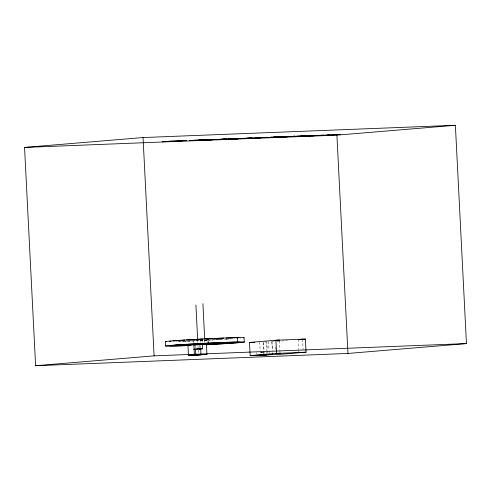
<?xml version="1.0" encoding="UTF-8"?>
<svg xmlns="http://www.w3.org/2000/svg" width="491" height="491" viewBox="0 0 491 491"><rect width="100%" height="100%" fill="white"/><g stroke="black" fill="none" stroke-linecap="round" stroke-linejoin="round"><path stroke-width="0.37" stroke-dasharray="2.46 1.84" d="M271.904 341.38L272.505 350.089M201.991 340.048L200.647 340.159M281.76 341.049L287.1 340.601M279.477 341.239L276.304 341.429M262.71 352.305L260.592 352.421M260.629 352.335L261.764 352.28M199.444 340.085L201.341 340.017M264.624 341.902L266.018 341.846L266.46 350.586M271.664 341.626L274.487 341.515M260.739 352.434L262.832 352.354L262.906 353.808M302.591 339.244L303.107 349.445M298.221 339.465L298.7 348.935M298.737 349.666L298.847 351.851M279.41 340.883L279.858 349.629M279.895 350.353L280.005 352.538M275.334 346.934L275.519 350.574M271.879 342.061L272.321 350.801M268.565 341.607L269.007 350.347M269.043 351.077L269.154 353.262M266.822 341.533L267.27 350.273M267.307 350.997L267.417 353.182M266.533 352.041L266.607 353.502M263.581 342.534L264.133 353.459M263.36 342.515L263.913 353.44M263.36 352.243L263.434 353.698M259.745 342.092L260.187 350.832M256.56 352.599L256.633 354.054M204.759 340.226L204.876 342.509M202.065 340.03L202.175 342.215M200.359 339.882L200.506 342.798M200.524 345.406L200.672 348.322M199.291 345.234L199.438 348.15M197.701 340.281L197.812 342.577M197.971 345.633L198.358 353.287M195.694 345.437L195.841 348.352M193.325 340.472L193.472 343.387M228.444 338.79A29.178 0.559 -2.9 0 1 224.774 339.054M219.502 339.398A29.178 0.559 -2.9 0 1 211.511 339.864M206.993 340.11A29.178 0.559 -2.9 0 1 199.401 340.484M196.431 340.619A29.178 0.559 -2.9 0 1 185.408 341.061M230.905 338.784A35.014 0.675 -2.9 0 1 224.516 339.213M221.392 339.41A35.014 0.675 -2.9 0 1 211.676 339.968M211.075 340.005A35.014 0.675 -2.9 0 1 209.27 340.103M206.84 340.226A35.014 0.675 -2.9 0 1 199.536 340.594M198.935 340.619A35.014 0.675 -2.9 0 1 185.408 341.202M184.401 341.239A35.014 0.675 -2.9 0 1 178.123 341.448M240.516 338.164A39.39 0.755 -2.9 0 1 239.921 338.219M232.771 338.772A39.39 0.755 -2.9 0 1 224.669 339.306M222.871 339.416A39.39 0.755 -2.9 0 1 209.154 340.189M207.104 340.3A39.39 0.755 -2.9 0 1 178.129 341.57"/><path stroke-width="0.74" d="M180.768 140.96L177.84 140.948L186.605 140.512L173.636 141.279L174.446 141.212M202.292 344.4L202.513 348.77L199.1 348.991M249.489 342.454L275.905 340.238L305.39 339.078L306.059 352.188L278.796 354.441L250.152 355.564L249.489 342.454L254.811 342.288M250.152 355.564L276.568 353.348L275.905 340.238M209.264 343.829L207.846 343.952M195.614 349.101L197.057 348.997M195.909 354.932L199.769 354.705M202.04 344.437L193.976 344.78M277.875 353.336C286.13 353.072 269.577 353.686 277.832 353.422M259.444 355.337L263.207 355.189M24.55 147.417L143.041 137.548L455.39 125.279L466.45 343.583L347.959 353.452L35.61 365.721L24.55 147.417L336.906 135.142L455.39 125.279M209.774 139.634L211.198 139.512L206.92 139.745M230.672 138.769L233.127 138.634L224.639 139.272L231.206 138.793M275.359 137.057L273.487 137.161M200.205 344.43L206.416 344.185L206.932 354.385L188.458 355.374L187.943 345.173L199.591 344.455M222.724 342.552L204.95 344.031L174.839 345.216M201.973 344.559L206.416 344.185M300.056 339.52L305.39 339.078M35.61 365.721L154.094 355.858L466.45 343.583M188.458 355.374L206.932 354.385M194.731 355.122L198.438 354.815M276.746 353.471L278.968 353.287M260.408 355.202L256.707 355.509L266.681 354.956M260.212 355.355L262.433 355.171M299.958 352.556L303.254 352.354L298.884 352.575L302.18 352.372M270.105 137.443L266.226 137.64L267.172 137.572M245.248 138.333L252.104 138.014L246.322 138.419M249.416 138.198L247.01 138.358M299.547 136.197L303.156 135.964M303.714 136.068L301.308 136.222M199.549 348.96L202.513 348.77M199.843 354.79L200.96 354.674L199.886 354.698M237.626 138.585L234.723 138.818L235.925 138.806M238.104 138.701L241.056 138.456L239.829 138.48M199.254 140.088L196.13 140.34L202.746 139.96L194.497 140.408L204.397 139.886L199.53 140.045M221.797 139.199L219.011 139.346L224.78 139.088L220.938 139.389M258.407 137.689L249.919 138.278L266.791 137.308L258.174 137.953L259.782 137.891M197.137 348.991L197.621 348.966M213.591 139.518L212.192 139.616L218.194 139.334L214.383 139.481M319.426 135.363L318.027 135.455L322.2 135.344L312.184 135.835L320.359 135.289M203.599 140.07L207.601 139.751L206.214 139.8M236.877 138.787L238.233 138.714L235.625 138.928L244.205 138.278L233.022 138.91L236.668 138.775M268.018 137.535L275.617 136.983L274.144 137.038M199.088 354.833L198.775 354.852M198.573 348.917L200.353 348.849L193.767 349.211L195.019 349.205M247.789 138.143L243.07 138.45L250.459 138.1L248.483 138.143M302.082 136.013L297.368 136.314L304.758 135.97L303.469 135.982M197.842 348.954L198.168 348.935M237.92 138.536L239.504 138.462M300.615 136.289L306.396 135.884L302.775 136.007M235.95 138.836L237.392 138.738M214.53 139.444L206.355 139.99M222.233 139.149L226.504 139.021L220.017 139.456M258.818 137.633L259.997 137.578M246.451 138.388L244.653 138.493M275.985 137.259L282.626 136.817L274.359 137.265L275.697 137.241M300.75 136.252L298.945 136.363M207.27 139.96L214.665 139.585L213.456 139.61M280.343 136.854L272.726 137.339L280.975 136.891L280.22 136.891M220.367 139.413L216.979 139.548L219.784 139.438M245.874 138.413L242.266 138.536L244.764 138.456M320.218 135.32L321.832 135.228M300.173 136.277L296.558 136.406L299.056 136.326M177.282 140.825L179.295 140.745L169.321 141.138L169.892 141.267M293.514 136.259L294.931 136.203L281.902 136.977L290.973 136.467M316.425 135.356L317.824 135.301L309.422 135.939L310.821 135.89M260.439 137.597L264.367 137.437M272.714 137.161L270.633 137.271L272.014 137.216M210.24 139.647L201.807 140.168L202.979 140.095M261.973 137.64L256.627 137.885L258.254 137.787M164.117 141.647L162.122 141.727L172.55 141.316L171.893 141.187M187.943 345.173L190.895 345.056M194.583 344.915L199.751 344.713M192.159 355.061L204.71 354.57M196.983 354.932L195.946 354.956M275.973 353.452L306.059 352.188M210.762 139.825L216.562 139.407L215.304 139.444M321.139 135.283L324.023 135.178L322.022 135.252M195.197 344.823L194.743 344.835M212.64 139.64L210.326 139.782L210.774 139.782M202.053 344.24L201.003 344.271L209.264 343.798M311.337 135.78L303.641 136.167L312.356 135.7M336.906 135.142L347.959 353.452M272.431 352.986L272.505 354.447M244.07 337.667L244.291 342.049M237.472 337.587L237.699 341.957M207.988 338.741L208.209 343.117M202.906 303.653L204.679 338.698M200.709 349.052L201.009 354.876M195.915 305.083L197.658 339.514M195.516 349.119L195.811 354.95M193.865 344.682L194.381 354.876M165.393 341.65L165.614 346.032M143.041 137.548L154.094 355.858M205.95 344.737A39.39 0.755 -2.9 0 0 239.835 342.62A39.39 0.755 -2.9 0 0 237.773 341.957L237.392 341.963A39.39 0.755 -2.9 0 0 208.755 343.086L208.067 343.123A39.39 0.755 -2.9 0 0 166.965 345.762A39.39 0.755 -2.9 0 0 187.992 345.578M205.839 344.664A35.014 0.675 -2.9 0 0 239.921 342.27A35.014 0.675 -2.9 0 0 204.98 343.356A35.014 0.675 -2.9 0 0 169.984 345.799A35.014 0.675 -2.9 0 0 188.243 345.474M190.987 345.357A35.014 0.675 -2.9 0 1 189.323 345.425M176.183 341A29.178 0.559 -2.9 0 1 177.441 340.846M181.32 340.515A29.178 0.559 -2.9 0 1 184.69 340.269M188.667 340.011A29.178 0.559 -2.9 0 1 193.135 339.735M196.965 339.514A29.178 0.559 -2.9 0 1 202.47 339.22M206.024 339.036A29.178 0.559 -2.9 0 1 212.542 338.729M216.838 338.538A29.178 0.559 -2.9 0 1 223.675 338.281M169.923 341.49A35.014 0.675 -2.9 0 1 169.763 341.441M169.763 341.429A35.014 0.675 -2.9 0 1 171.04 341.19M172.924 340.993A35.014 0.675 -2.9 0 1 177.38 340.631M178.97 340.515A35.014 0.675 -2.9 0 1 184.947 340.11M186.482 340.011A35.014 0.675 -2.9 0 1 193.086 339.619M194.823 339.52A35.014 0.675 -2.9 0 1 202.623 339.097M203.845 339.036A35.014 0.675 -2.9 0 1 212.327 338.624M214.101 338.538A35.014 0.675 -2.9 0 1 223.54 338.146M226.038 338.053A35.014 0.675 -2.9 0 1 238.878 337.79M243.272 337.863A39.39 0.755 -2.9 0 0 237.552 337.581L237.171 337.593A39.39 0.755 -2.9 0 0 208.534 338.716L207.846 338.753A39.39 0.755 -2.9 0 0 166.173 341.767M192.957 140.346L189.649 140.647L196.216 140.162L191.189 140.395L192.957 140.346M295.116 136.332L291.801 136.633L298.368 136.154L293.342 136.388L295.116 136.332M283.54 136.897L289.935 136.541L283.54 136.897M316.241 135.608L320.494 135.43L316.241 135.608M275.083 340.361L279.373 340.159L275.083 340.361M298.301 339.453L302.591 339.244L298.301 339.453M264.146 354.87L272.732 354.459L264.146 354.87M200.653 344.234L200.972 344.271L200.653 344.234M329.657 134.89L327.135 135.246L340.644 134.405L322.249 135.436L329.657 134.89M235.312 138.548L228.303 139.131L236.766 138.487L235.312 138.548"/></g></svg>
